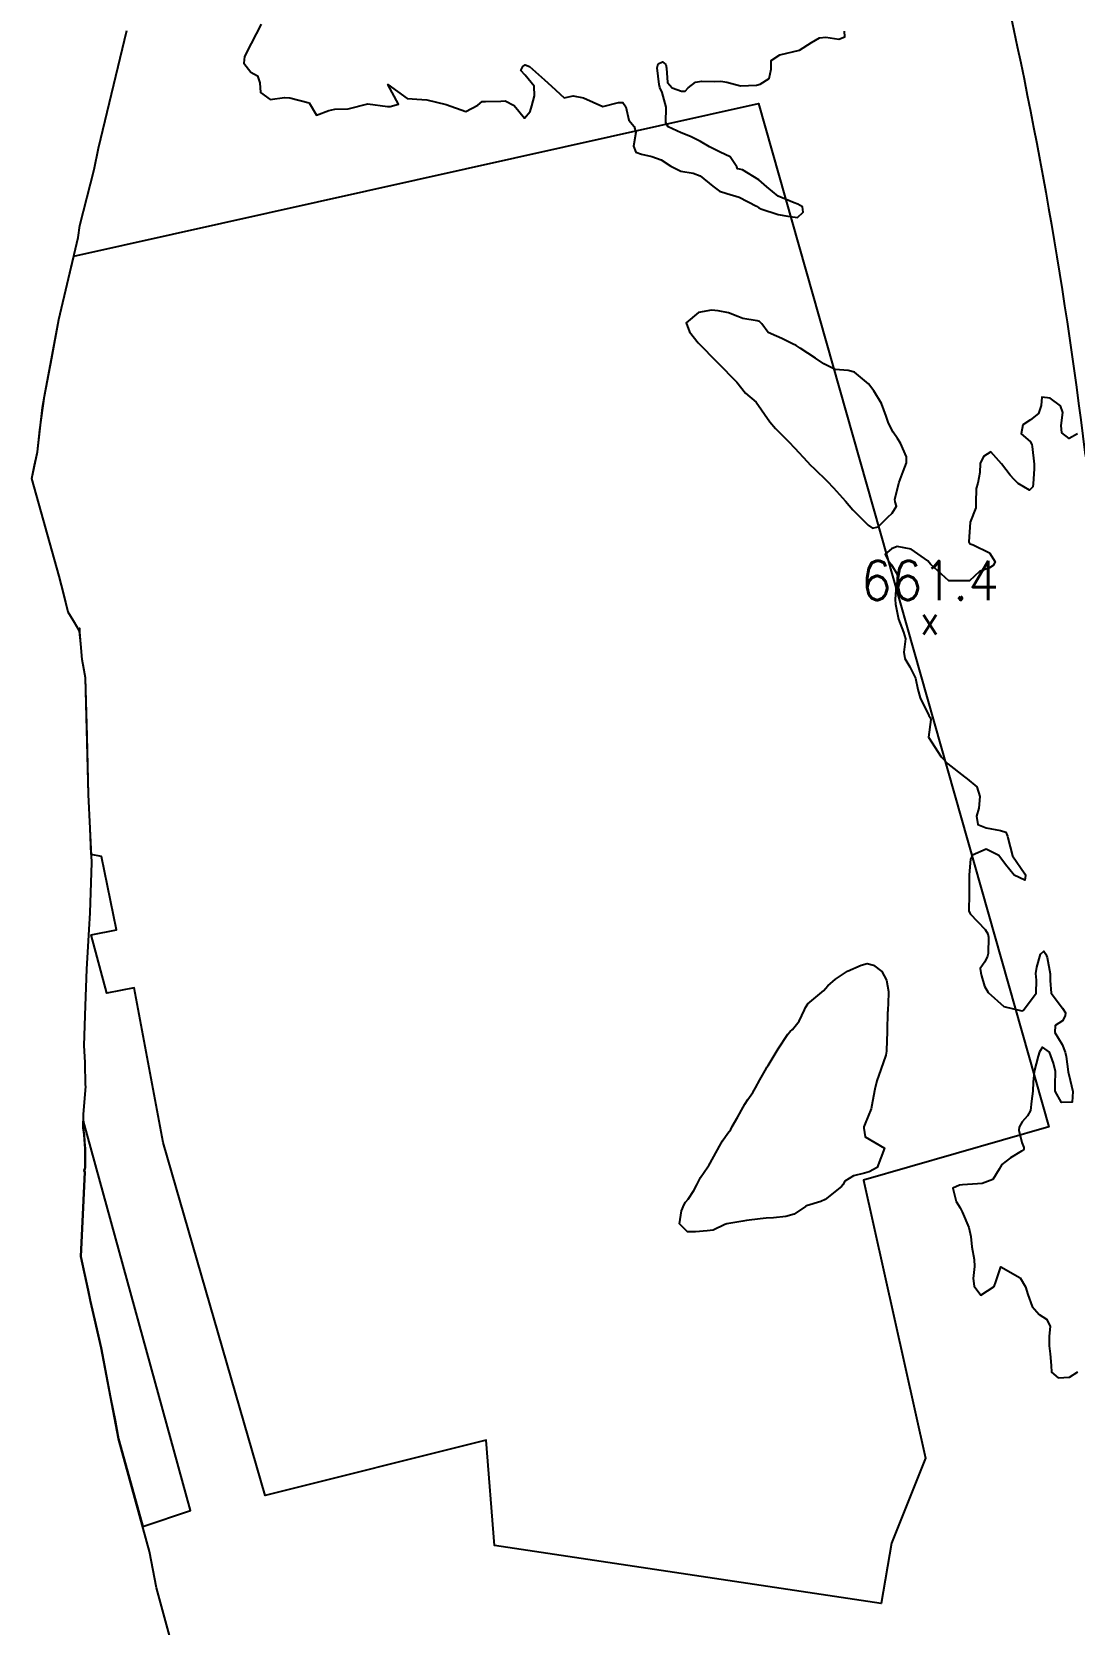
# Model space of a CAD drawing. Header units: metres. Extents: x 292545 to 299085, y 7450245 to 7463078.
# Drawn here: x 295530.4 to 295636.8, y 7458765.7 to 7458928.2 of the extents above; entities that cross this region are included whole.
import ezdxf
from ezdxf.enums import TextEntityAlignment as Align

# ---------------------------------------------------------------- set-up
doc = ezdxf.new("R2010")
doc.units = ezdxf.units.M
for name, color, linetype in [('Area', 45, 'Continuous'), ('Curvas de Nivel 1m', 11, 'Continuous'), ('Edificações', 30, 'Continuous'), ('Pontos Cotados', 45, 'Continuous'), ('Vias Primárias', 230, 'Continuous')]:
    doc.layers.add(name, color=color, linetype=linetype)
doc.styles.add('Style-STANDARD', font='STANDARD.shx')

# ---------------------------------------------------------------- blocks, each defined once
blk = doc.blocks.new('ELVTXT_9')
at = {"layer": 'Pontos Cotados', "linetype": 'Continuous', "style": 'Style-STANDARD'}
for s, height, p in [('661.4', 4, (0, 4)), ('x', 3, (0, 0))]:
    blk.add_text(s, height=height, dxfattribs=at).set_placement(p, align=Align.MIDDLE_CENTER)

msp = doc.modelspace()

# ---------------------------------------------------------------- linework, layer by layer
at = {"layer": 'Area'}
msp.add_polyline3d([(295545.68, 7458760, 662.26), (295543.13, 7458769.35, 663.39), (295542.43, 7458773.08, 662.52), (295539.26, 7458784.58, 662.66), (295537.49, 7458793.87, 672.87), (295536.4, 7458798.61, 672.83), (295536.15, 7458799.75, 672.93), (295535.41, 7458803.19, 662.77), (295535.55, 7458806.06, 677.96), (295535.83, 7458811.82, 662.51), (295535.76, 7458811.97, 677.73), (295535.87, 7458812.25, 662.38), (295535.87, 7458813.59, 673.13), (295535.85, 7458814.19, 673.11), (295535.74, 7458815.64, 677.39), (295535.64, 7458816.35, 677.32), (295535.7, 7458817.72, 672.83), (295535.93, 7458820.55, 674.13), (295535.9, 7458820.69, 674.02), (295535.84, 7458823.02, 673.81), (295535.75, 7458824.74, 674), (295535.89, 7458828.8, 669.22), (295536.01, 7458832.53, 671.86), (295536.25, 7458836.58, 675.57), (295536.38, 7458838.29, 672.21), (295536.52, 7458843.44, 675.34), (295536.21, 7458850.37, 679.13), (295535.9, 7458862.29, 676.41), (295535.55, 7458864.15, 676.45), (295535.27, 7458867.36, 676.29), (295535.29, 7458867.06, 676.19), (295535.09, 7458867.36, 676.25), (295534.66, 7458868.09, 676.27), (295534.13, 7458868.99, 676.35), (295533.2, 7458872.65, 676.36), (295530.41, 7458882.62, 676.32), (295530.97, 7458885.35, 676.4), (295531.51, 7458889.88, 662.67), (295531.7, 7458891.03, 669.71), (295533.18, 7458898.88, 666.69), (295535.14, 7458907.23, 663.57), (295535.32, 7458908.47, 662.13), (295536.76, 7458914.2, 662.2), (295537.2, 7458916.37, 666.99), (295540.12, 7458928.37, 667.19)], dxfattribs=at)
at = {"layer": 'Curvas de Nivel 1m', "elevation": 662, "flags": 128}
for points in [[(295553.83, 7458929.03), (295552.8, 7458927.05), (295552.12, 7458925.72), (295552.05, 7458925.06), (295552.76, 7458924.13), (295553.46, 7458923.74), (295553.68, 7458923.04), (295553.74, 7458922.04), (295554.74, 7458921.35), (295556.21, 7458921.54), (295556.74, 7458921.5), (295558.72, 7458920.98), (295559.46, 7458919.72), (295560.72, 7458920.22), (295561.33, 7458920.34), (295562.72, 7458920.39), (295564.72, 7458920.9), (295566.72, 7458920.61), (295566.99, 7458920.61), (295567.85, 7458920.87), (295566.75, 7458922.88), (295568.73, 7458921.44), (295570.24, 7458921.32), (295570.73, 7458921.3), (295572.72, 7458920.81), (295574.72, 7458920.12), (295575.94, 7458920.77), (295576.38, 7458921.12), (295576.73, 7458921.13), (295578.3, 7458921.17), (295578.73, 7458921.19), (295579.66, 7458920.73), (295580.13, 7458920.14), (295580.71, 7458919.43), (295581.3, 7458920.12), (295581.46, 7458920.7), (295581.74, 7458921.7), (295581.7, 7458922.7), (295580.76, 7458923.82), (295580.34, 7458924.29), (295580.54, 7458924.71), (295580.77, 7458924.88), (295581.2, 7458924.71), (295582.76, 7458923.34), (295583.45, 7458922.68), (295584.74, 7458921.5), (295585.69, 7458921.71), (295586.74, 7458921.5), (295588.72, 7458920.62), (295590.31, 7458921.02), (295590.73, 7458921.03), (295591.05, 7458920.6), (295591.36, 7458919.24), (295591.9, 7458918.58), (295592.07, 7458917.95), (295591.84, 7458916.58), (295592.06, 7458915.97), (295592.66, 7458915.75), (295593.69, 7458915.53), (295594.66, 7458915.17), (295595.63, 7458914.54), (295596.65, 7458914.01), (295597.93, 7458913.8), (295598.64, 7458913.54), (295599.92, 7458912.49), (295600.63, 7458911.99), (295601.37, 7458911.72), (295602.62, 7458911.37), (295604.39, 7458910.43), (295604.6, 7458910.31), (295604.85, 7458910.17), (295606.59, 7458909.59), (295607.6, 7458909.41), (295608.59, 7458909.27), (295609.15, 7458909.82), (295609.1, 7458910.38), (295608.61, 7458910.65), (295608.23, 7458910.77), (295606.62, 7458911.46), (295605.45, 7458912.42), (295604.64, 7458913.13), (295602.96, 7458914.14), (295602.65, 7458914.22), (295602.46, 7458914.26), (295602.39, 7458914.45), (295601.69, 7458915.49), (295600.67, 7458915.96), (295599.58, 7458916.49), (295598.68, 7458917.05), (295597.65, 7458917.56), (295596.69, 7458917.94), (295595.36, 7458918.54), (295595.12, 7458918.95), (295595.18, 7458920.54), (295594.75, 7458922.05), (295594.53, 7458922.55), (295594.44, 7458922.87), (295594.26, 7458924.56), (295594.36, 7458924.97), (295594.78, 7458925.17), (295595.13, 7458924.9), (295595.21, 7458924.54), (295595.3, 7458923.08), (295595.79, 7458922.53), (295596.75, 7458922.19), (295597.1, 7458922.17), (295597.43, 7458922.51), (295598.18, 7458923.09), (295598.76, 7458923.19), (295600.08, 7458923.16), (295600.76, 7458923.19), (295601.38, 7458923.09), (295602.76, 7458922.72), (295604.39, 7458922.8), (295604.76, 7458922.89), (295605.7, 7458923.49), (295605.9, 7458924.42), (295605.89, 7458925.31), (295606.79, 7458925.88), (295608.79, 7458926.38), (295610.01, 7458927.17), (295610.81, 7458927.64), (295611.46, 7458927.7), (295612.81, 7458927.5), (295613.42, 7458927.72), (295613.36, 7458928.32)], [(295637.17, 7458887.2), (295636.33, 7458886.73), (295635.56, 7458887.29), (295635.49, 7458888.06), (295635.68, 7458889.38), (295635.44, 7458890.06), (295634.37, 7458890.83), (295633.53, 7458890.94), (295633.47, 7458890.09), (295633.19, 7458889.26), (295632.35, 7458888.64), (295631.57, 7458888.11), (295631.4, 7458887.18), (295632.33, 7458886.4), (295632.49, 7458886.1), (295632.53, 7458885.89), (295632.75, 7458884.1), (295632.75, 7458883.63), (295632.64, 7458882.1), (295632.59, 7458881.77), (295632.26, 7458881.45), (295631.11, 7458882.12), (295630.7, 7458882.54), (295630.28, 7458882.96), (295629.4, 7458884.14), (295628.31, 7458885.35), (295627.57, 7458884.89), (295627.23, 7458884.16), (295627.18, 7458883.26), (295626.99, 7458882.16), (295626.81, 7458881.62), (295626.77, 7458880.16), (295626.77, 7458879.63), (295626.22, 7458878.17), (295626.08, 7458876.17), (295626.2, 7458875.98), (295626.5, 7458875.87), (295628.19, 7458875.03), (295628.75, 7458874.14), (295628.56, 7458873.76), (295628.17, 7458873.53), (295627.17, 7458873.15), (295626.15, 7458872.17), (295624.15, 7458872.17), (295624.02, 7458872.2), (295622.17, 7458873.89), (295622.01, 7458874.06), (295621.87, 7458874.22), (295620.19, 7458875.42), (295618.77, 7458875.68), (295618.19, 7458875.44), (295617.54, 7458874.92), (295617.82, 7458874.27), (295618.17, 7458873.81), (295618.76, 7458872.86), (295618.82, 7458872.26), (295618.65, 7458871.76), (295618.54, 7458870.27), (295618.58, 7458869.82), (295618.89, 7458868.26), (295619.41, 7458866.93), (295619.59, 7458866.25), (295619.44, 7458864.89), (295619.53, 7458864.26), (295620.05, 7458863.39), (295620.64, 7458862.24), (295620.87, 7458861.09), (295621.09, 7458860.23), (295621.99, 7458858.45), (295622.12, 7458858.22), (295622.18, 7458858.02), (295621.96, 7458856.22), (295623.26, 7458854.21), (295623.93, 7458853.51), (295625.62, 7458852.18), (295625.91, 7458851.98), (295626.89, 7458851.16), (295627.19, 7458850.16), (295627.08, 7458848.96), (295626.85, 7458848.17), (295626.98, 7458847.29), (295627.85, 7458846.95), (295629.3, 7458846.68), (295629.85, 7458846.52), (295630.02, 7458846.13), (295630.04, 7458845.93), (295630.53, 7458844.12), (295631.8, 7458842.27), (295631.86, 7458842.11), (295631.79, 7458841.61), (295630.7, 7458842.12), (295629.81, 7458843.21), (295629.14, 7458844.14), (295627.83, 7458844.78), (295626.44, 7458844.17), (295626.23, 7458843.76), (295626.12, 7458842.18), (295626.1, 7458840.5), (295626.09, 7458840.18), (295626.07, 7458838.49), (295626.2, 7458838.17), (295627.73, 7458836.6), (295628.02, 7458836.15), (295628.07, 7458835.8), (295628.04, 7458834.15), (295627.98, 7458833.86), (295627.69, 7458833.29), (295627.24, 7458832.6), (295627.28, 7458832.16), (295627.35, 7458831.84), (295627.66, 7458830.79), (295628.04, 7458830.15), (295629.64, 7458828.74), (295631.47, 7458828.27), (295631.64, 7458828.34), (295632.93, 7458830.09), (295632.99, 7458831.42), (295632.92, 7458832.09), (295633.02, 7458832.75), (295633.39, 7458834.08), (295633.71, 7458834.38), (295633.93, 7458834.08), (295634.06, 7458833.71), (295634.39, 7458832.07), (295634.37, 7458831.37), (295634.46, 7458830.07), (295635.64, 7458828.56), (295635.93, 7458828.06), (295635.91, 7458827.78), (295635.62, 7458827.27), (295634.89, 7458826.79), (295634.86, 7458826.07), (295635.59, 7458824.83), (295635.92, 7458824.06), (295636.01, 7458823.63), (295636.22, 7458822.05), (295636.41, 7458821.19), (295636.7, 7458820.05), (295636.62, 7458818.95), (295635.52, 7458818.93), (295634.88, 7458820.07), (295634.9, 7458820.71), (295634.92, 7458822.07), (295634.71, 7458822.93), (295634.3, 7458824.07), (295633.59, 7458824.58), (295633.29, 7458824.08), (295633.15, 7458823.66), (295632.73, 7458822.09), (295632.64, 7458821), (295632.59, 7458820.09), (295632.47, 7458819.04), (295632.38, 7458818.1), (295632.06, 7458817.55), (295631.5, 7458816.96), (295631.21, 7458816.39), (295631.19, 7458816.11), (295631.47, 7458814.85), (295631.7, 7458814.34), (295631.68, 7458814.11), (295631.46, 7458813.96), (295630.32, 7458813.26), (295629.45, 7458812.58), (295629.16, 7458812.13), (295628.52, 7458811.05), (295627.42, 7458810.64), (295626.95, 7458810.63), (295625.42, 7458810.53), (295625.13, 7458810.47), (295624.45, 7458810.19), (295624.77, 7458808.82), (295625.17, 7458808.18), (295625.39, 7458807.76), (295626.07, 7458806.17), (295626.28, 7458805.25), (295626.39, 7458804.17), (295626.6, 7458802.9), (295626.65, 7458802.17), (295626.52, 7458800.95), (295626.62, 7458800.17), (295627.28, 7458799.24), (295628.64, 7458800.14), (295628.84, 7458800.6), (295629.32, 7458802.13), (295631.31, 7458801.03), (295631.86, 7458800.1), (295632.08, 7458799.3), (295632.54, 7458798.1), (295633.26, 7458797.29), (295633.99, 7458796.81), (295634.38, 7458796.07), (295634.27, 7458795.04), (295634.26, 7458794.07), (295634.39, 7458793.25), (295634.46, 7458792.07), (295634.5, 7458791.37), (295635.19, 7458790.82), (295636.36, 7458790.88), (295637.2, 7458791.41)]]:
    msp.add_lwpolyline(points, dxfattribs=at)
at = {"layer": 'Curvas de Nivel 1m', "flags": 128}
for points, elevation in [([(295598.47, 7458899.57), (295597.21, 7458898.52), (295597.55, 7458897.61), (295598.44, 7458896.5), (295600.41, 7458894.48), (295602.39, 7458892.46), (295603.28, 7458891.35), (295604.37, 7458890.43), (295605.76, 7458888.42), (295606.34, 7458887.74), (295607.65, 7458886.4), (295608.31, 7458885.72), (295609.58, 7458884.37), (295609.92, 7458884), (295610.29, 7458883.65), (295611.6, 7458882.35), (295612.27, 7458881.67), (295613.49, 7458880.33), (295614.24, 7458879.42), (295615.35, 7458878.3), (295615.8, 7458877.88), (295616.22, 7458877.57), (295616.8, 7458877.7), (295617.39, 7458878.28), (295617.81, 7458878.69), (295618.24, 7458879.1), (295618.69, 7458879.82), (295618.56, 7458880.27), (295618.53, 7458880.54), (295618.95, 7458882.26), (295619.37, 7458883.34), (295619.72, 7458884.25), (295619.69, 7458884.86), (295619.11, 7458886.26), (295618.8, 7458886.73), (295618.33, 7458887.38), (295617.86, 7458888.27), (295617.62, 7458889.01), (295617.15, 7458890.28), (295616.38, 7458891.59), (295615.82, 7458892.3), (295614.4, 7458893.5), (295613.76, 7458893.68), (295612.41, 7458893.78), (295611.25, 7458894.35), (295610.42, 7458894.92), (295608.86, 7458895.96), (295608.44, 7458896.21), (295608.07, 7458896.39), (295606.99, 7458896.94), (295606.45, 7458897.16), (295605.57, 7458897.53), (295604.93, 7458898.43), (295604.7, 7458898.66), (295604.47, 7458898.74), (295602.98, 7458898.97), (295602.47, 7458899.17), (295601.54, 7458899.54), (295600.48, 7458899.75), (295599.81, 7458899.82)], 662), ([(295616.33, 7458832.93), (295617.2, 7458832.28), (295617.67, 7458831.4), (295617.87, 7458830.27), (295617.88, 7458830.04), (295617.79, 7458828.27), (295617.78, 7458828.11), (295617.72, 7458826.27), (295617.72, 7458826.15), (295617.68, 7458824.27), (295617.68, 7458824.17), (295617.58, 7458823.77), (295617.07, 7458822.28), (295616.69, 7458821.14), (295616.48, 7458820.29), (295616.25, 7458819.02), (295616.09, 7458818.29), (295615.5, 7458816.79), (295615.36, 7458816.43), (295615.35, 7458816.3), (295615.48, 7458815.43), (295617.46, 7458814.27), (295616.71, 7458812.28), (295615.89, 7458811.84), (295615.43, 7458811.72), (295614.3, 7458811.44), (295613.42, 7458810.9), (295613.22, 7458810.52), (295613.08, 7458810.33), (295611.4, 7458809.02), (295610.95, 7458808.8), (295609.51, 7458808.37), (295609.42, 7458808.34), (295609.39, 7458808.31), (295608.25, 7458807.52), (295607.38, 7458807.27), (295606.13, 7458807.15), (295605.38, 7458807.1), (295604.78, 7458807.03), (295603.38, 7458806.86), (295603.01, 7458806.81), (295601.37, 7458806.54), (295601.15, 7458806.46), (295599.97, 7458805.88), (295599.36, 7458805.81), (295598.16, 7458805.7), (295597.36, 7458805.73), (295596.54, 7458806.52), (295596.73, 7458807.86), (295597.02, 7458808.52), (295597.15, 7458808.76), (295597.4, 7458809.06), (295598, 7458809.92), (295598.29, 7458810.5), (295598.66, 7458811.27), (295599.44, 7458812.36), (295599.54, 7458812.49), (295599.66, 7458812.71), (295600.63, 7458814.47), (295600.92, 7458815.02), (295601.48, 7458815.79), (295601.76, 7458816.18), (295601.92, 7458816.46), (295602.49, 7458817.46), (295603.03, 7458818.44), (295603.2, 7458818.76), (295603.52, 7458819.22), (295604.02, 7458819.94), (295604.29, 7458820.43), (295604.73, 7458821.24), (295605.4, 7458822.42), (295605.46, 7458822.53), (295605.57, 7458822.7), (295606.62, 7458824.4), (295607.6, 7458825.9), (295607.82, 7458826.16), (295608.07, 7458826.39), (295608.76, 7458827.23), (295609.29, 7458828.37), (295609.39, 7458828.62), (295609.64, 7458828.99), (295611.26, 7458830.35), (295611.45, 7458830.55), (295611.66, 7458830.84), (295612.47, 7458831.53), (295613.68, 7458832.32), (295615.07, 7458832.93), (295615.69, 7458833.11)], 663)]:
    msp.add_lwpolyline(points, close=True, dxfattribs=dict(at, elevation=elevation))
at = {"layer": 'Edificações'}
for points, elevation in [([(295534.69, 7458905.33), (295604.58, 7458920.93), (295634.24, 7458816.43), (295615.33, 7458810.98), (295621.64, 7458782.59), (295618.17, 7458773.94), (295617.12, 7458767.76), (295577.63, 7458773.69), (295576.79, 7458784.45), (295554.24, 7458778.8), (295543.81, 7458814.85), (295540.86, 7458830.62), (295538.05, 7458830.09), (295536.48, 7458836.03), (295539.04, 7458836.56), (295537.51, 7458844.04), (295536.48, 7458844.26), (295536.36, 7458846.91), (295536.21, 7458850.37), (295536.05, 7458856.33), (295535.9, 7458862.29), (295535.72, 7458863.22), (295535.55, 7458864.15), (295535.41, 7458865.75), (295535.29, 7458867.06), (295535.29, 7458867.06), (295535.09, 7458867.36), (295534.66, 7458868.09), (295534.13, 7458868.99), (295533.66, 7458870.82), (295533.2, 7458872.65), (295530.41, 7458882.62), (295530.69, 7458883.98), (295530.97, 7458885.35), (295531.24, 7458887.62), (295531.7, 7458891.03), (295532.44, 7458894.95), (295533.18, 7458898.88), (295534.16, 7458903.05)], 664.28), ([(295541.73, 7458775.63), (295546.62, 7458777.26), (295535.67, 7458817.03), (295535.64, 7458816.35), (295535.69, 7458816), (295535.74, 7458815.64), (295535.79, 7458814.91), (295535.85, 7458814.19), (295535.86, 7458813.89), (295535.87, 7458813.59), (295535.87, 7458812.25), (295535.81, 7458812.11), (295535.76, 7458811.97), (295535.79, 7458811.9), (295535.83, 7458811.81), (295535.55, 7458806.06), (295535.48, 7458804.62), (295535.41, 7458803.2), (295535.78, 7458801.47), (295536.15, 7458799.75), (295536.37, 7458798.75), (295536.95, 7458796.24), (295537.49, 7458793.87), (295538.45, 7458788.81), (295538.9, 7458786.48), (295539.26, 7458784.58), (295540.85, 7458778.83)], 662.55)]:
    msp.add_lwpolyline(points, close=True, dxfattribs=dict(at, elevation=elevation))
at = {"layer": 'Vias Primárias', "elevation": 676.59}
msp.add_lwpolyline([(295621.88, 7459141.35, -0.021584), (295623.86, 7459129.15, -0.007836), (295624.16, 7459106.11, 0.009528), (295623.71, 7459079.49, -0.000319), (295623.93, 7459048.56, 0.012984), (295623.43, 7459006.07, 0.032928), (295624.45, 7458979.93, 0.045741), (295628.44, 7458938.21, -0.02813), (295637.91, 7458885.29, -0.010158), (295647.37, 7458829.26, -0.003739), (295654.85, 7458784.9, 0.167235), (295666.73, 7458742.89, 0.002844), (295692.74, 7458710.74, -0.117868), (295701.3, 7458698.69, -0.359935), (295693.75, 7458677.74, -0.038466), (295655.41, 7458643.43, -0.012144), (295615.48, 7458610.87, -0.314791), (295600.63, 7458612.98), (295574.05, 7458644.27)], format="xyb", dxfattribs=at)

# ---------------------------------------------------------------- block references
at = {"layer": 'Pontos Cotados', "linetype": 'Continuous'}
msp.add_blockref('ELVTXT_9', (295622.1, 7458868.22, 661.39), dxfattribs=at)

doc.saveas('drawing.dxf')
